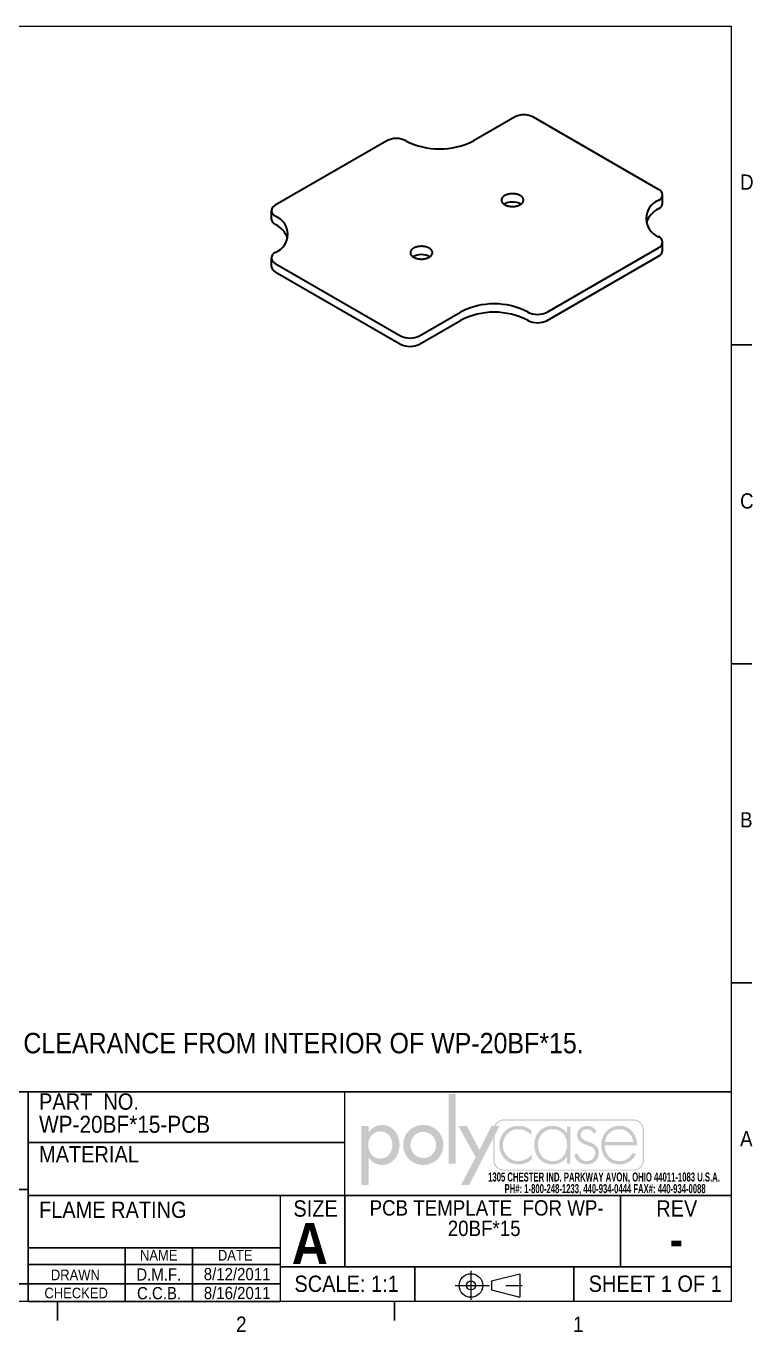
# Model space of a CAD drawing. Header units: inches. Extents: x -0.8 to 10.8, y 0 to 8.2.
# Drawn here: x 6.32 to 10.76, y 0.21 to 8.19 of the extents above; entities that cross this region are included whole.
import ezdxf

# ---------------------------------------------------------------- set-up
doc = ezdxf.new("R2010")
doc.units = ezdxf.units.IN
doc.header["$MEASUREMENT"] = 0
doc.linetypes.add('SLD-Center', pattern=[0.75, 0.6, -0.05, 0.05, -0.05])
doc.linetypes.add('SLD-Solid', pattern=[0])
doc.layers.add('FORMAT', color=7, linetype='SLD-Solid')
doc.layers.add('SLD-0', color=7, linetype='SLD-Solid')
doc.styles.add('SLDTEXTSTYLE0', font='GOTHICB.TTF', dxfattribs={"width": 0.639595})
doc.styles.add('SLDTEXTSTYLE1', font='GOTHIC.TTF', dxfattribs={"width": 0.913})
doc.styles.add('SLDTEXTSTYLE2', font='GOTHICB.TTF', dxfattribs={"width": 0.913})

# ---------------------------------------------------------------- blocks, each defined once
blk = doc.blocks.new('ThirdAngleProjectionBlock')
at = {"color": 7, "linetype": 'SLD-Center', "lineweight": 0}
for p, q in [((0.275, 0.506), (0.275, 0)), ((0, 0.253), (1.202, 0.253))]:
    blk.add_line(p, q, dxfattribs=at)
at = {"color": 7, "linetype": 'SLD-Solid', "lineweight": 0}
for p, q in [((0.632, 0.332), (1.13, 0.459)), ((1.13, 0.459), (1.13, 0.048)), ((0.632, 0.332), (0.632, 0.174)), ((0.632, 0.174), (1.13, 0.048))]:
    blk.add_line(p, q, dxfattribs=at)
for radius in [0.206, 0.0789]:
    blk.add_circle((0.275, 0.253), radius, dxfattribs=at)
blk = doc.blocks.new('SW_NOTE_0')
at = {"color": 0, "linetype": 'Continuous', "lineweight": 0, "char_height": 0.055, "attachment_point": 2, "style": 'SLDTEXTSTYLE0'}
for s, insert in [('1305 CHESTER IND. PARKWAY AVON, OHIO 44011-1083 U.S.A. ', (0.7495, 0.0703)), ('PH#: 1-800-248-1233, 440-934-0444 FAX#: 440-934-0088', (0.7564, -0.0009))]:
    blk.add_mtext(s, dxfattribs=dict(at, insert=insert))
blk = doc.blocks.new('Block3')
at = {"linetype": 'Continuous'}
blk.add_hatch(color=7, dxfattribs=at).paths.add_polyline_path([(1.559, 0.355), (1.559, 1.505), (1.44, 1.505), (1.44, 0.355)], flags=0)
h = blk.add_hatch(color=7, dxfattribs=at)
edge = h.paths.add_edge_path(flags=0)
edge.add_spline(control_points=[(4.669, 0.413), (4.669, 0.316), (4.59, 0.237), (4.493, 0.237)], knot_values=[7, 7, 7, 7, 8, 8, 8, 8], weights=[1, 1, 1, 1], degree=3, periodic=0)
edge.add_line((4.493, 0.237), (2.356, 0.237))
edge.add_spline(control_points=[(2.356, 0.237), (2.259, 0.237), (2.18, 0.316), (2.18, 0.413)], knot_values=[1, 1, 1, 1, 2, 2, 2, 2], weights=[1, 1, 1, 1], degree=3, periodic=0)
edge.add_line((2.18, 0.413), (2.18, 0.781))
edge.add_line((2.18, 0.781), (1.778, 0))
edge.add_line((1.778, 0), (1.643, 0))
edge.add_line((1.643, 0), (1.887, 0.461))
edge.add_line((1.887, 0.461), (1.603, 0.975))
edge.add_line((1.603, 0.975), (1.742, 0.975))
edge.add_line((1.742, 0.975), (1.952, 0.582))
edge.add_line((1.952, 0.582), (2.146, 0.975))
edge.add_line((2.146, 0.975), (2.192, 0.975))
edge.add_spline(control_points=[(2.192, 0.975), (2.218, 1.041), (2.282, 1.087), (2.356, 1.087)], knot_values=[3.233464, 3.233464, 3.233464, 3.233464, 4, 4, 4, 4], weights=[1, 1, 1, 1], degree=3, periodic=0)
edge.add_line((2.356, 1.087), (4.493, 1.087))
edge.add_spline(control_points=[(4.493, 1.087), (4.59, 1.087), (4.669, 1.008), (4.669, 0.911)], knot_values=[5, 5, 5, 5, 6, 6, 6, 6], weights=[1, 1, 1, 1], degree=3, periodic=0)
edge.add_line((4.669, 0.911), (4.669, 0.413))
edge = h.paths.add_edge_path(flags=0)
edge.add_line((2.215, 0.975), (2.28, 0.975))
edge.add_line((2.28, 0.975), (2.201, 0.821))
edge.add_line((2.201, 0.821), (2.201, 0.413))
edge.add_spline(control_points=[(2.201, 0.413), (2.201, 0.327), (2.271, 0.258), (2.356, 0.258)], knot_values=[2, 2, 2, 2, 3, 3, 3, 3], weights=[1, 1, 1, 1], degree=3, periodic=0)
edge.add_line((2.356, 0.258), (4.493, 0.258))
edge.add_spline(control_points=[(4.493, 0.258), (4.579, 0.258), (4.649, 0.327), (4.649, 0.413)], knot_values=[4, 4, 4, 4, 5, 5, 5, 5], weights=[1, 1, 1, 1], degree=3, periodic=0)
edge.add_line((4.649, 0.413), (4.649, 0.911))
edge.add_spline(control_points=[(4.649, 0.911), (4.649, 0.997), (4.579, 1.066), (4.493, 1.066)], knot_values=[6, 6, 6, 6, 7, 7, 7, 7], weights=[1, 1, 1, 1], degree=3, periodic=0)
edge.add_line((4.493, 1.066), (2.356, 1.066))
edge.add_spline(control_points=[(2.356, 1.066), (2.293, 1.066), (2.239, 1.029), (2.215, 0.975)], knot_values=[0, 0, 0, 0, 0.732403, 0.732403, 0.732403, 0.732403], weights=[1, 1, 1, 1], degree=3, periodic=0)
h = blk.add_hatch(color=7, dxfattribs=at)
edge = h.paths.add_edge_path(flags=0)
edge.add_spline(control_points=[(0.122, 0.452), (0.17, 0.382), (0.245, 0.334), (0.333, 0.334)], knot_values=[4, 4, 4, 4, 5, 5, 5, 5], weights=[1, 1, 1, 1], degree=3, periodic=0)
edge.add_spline(control_points=[(0.333, 0.334), (0.523, 0.334), (0.629, 0.492), (0.629, 0.669)], knot_values=[3, 3, 3, 3, 4, 4, 4, 4], weights=[1, 1, 1, 1], degree=3, periodic=0)
edge.add_spline(control_points=[(0.629, 0.669), (0.629, 0.839), (0.517, 0.994), (0.338, 0.994)], knot_values=[2, 2, 2, 2, 3, 3, 3, 3], weights=[1, 1, 1, 1], degree=3, periodic=0)
edge.add_spline(control_points=[(0.338, 0.994), (0.245, 0.994), (0.171, 0.946), (0.122, 0.872)], knot_values=[1, 1, 1, 1, 2, 2, 2, 2], weights=[1, 1, 1, 1], degree=3, periodic=0)
edge.add_line((0.122, 0.872), (0.119, 0.872))
edge.add_line((0.119, 0.872), (0.119, 0.975))
edge.add_line((0.119, 0.975), (0, 0.975))
edge.add_line((0, 0.975), (0, 0))
edge.add_line((0, 0), (0.119, 0))
edge.add_line((0.119, 0), (0.119, 0.452))
edge.add_line((0.119, 0.452), (0.122, 0.452))
edge = h.paths.add_edge_path(flags=0)
edge.add_spline(control_points=[(0.113, 0.665), (0.113, 0.78), (0.185, 0.888), (0.309, 0.888), (0.437, 0.888), (0.51, 0.786), (0.51, 0.665)], knot_values=[0, 0, 0, 0, 1, 1, 1, 2, 2, 2, 2], weights=[1, 1, 1, 1, 1, 1, 1], degree=3, periodic=0)
edge.add_spline(control_points=[(0.51, 0.665), (0.51, 0.543), (0.439, 0.44), (0.309, 0.44), (0.183, 0.44), (0.113, 0.549), (0.113, 0.665)], knot_values=[2, 2, 2, 2, 3, 3, 3, 4, 4, 4, 4], weights=[1, 1, 1, 1, 1, 1, 1], degree=3, periodic=0)
h = blk.add_hatch(color=7, dxfattribs=at)
edge = h.paths.add_edge_path(flags=0)
edge.add_spline(control_points=[(0.69, 0.664), (0.69, 0.477), (0.836, 0.334), (1.022, 0.334), (1.207, 0.334), (1.353, 0.477), (1.353, 0.664)], knot_values=[0, 0, 0, 0, 1, 1, 1, 2, 2, 2, 2], weights=[1, 1, 1, 1, 1, 1, 1], degree=3, periodic=0)
edge.add_spline(control_points=[(1.353, 0.664), (1.353, 0.851), (1.207, 0.994), (1.022, 0.994), (0.836, 0.994), (0.69, 0.851), (0.69, 0.664)], knot_values=[2, 2, 2, 2, 3, 3, 3, 4, 4, 4, 4], weights=[1, 1, 1, 1, 1, 1, 1], degree=3, periodic=0)
edge = h.paths.add_edge_path(flags=0)
edge.add_spline(control_points=[(1.234, 0.664), (1.234, 0.547), (1.139, 0.448), (1.022, 0.448), (0.904, 0.448), (0.81, 0.547), (0.81, 0.664)], knot_values=[0, 0, 0, 0, 1, 1, 1, 2, 2, 2, 2], weights=[1, 1, 1, 1, 1, 1, 1], degree=3, periodic=0)
edge.add_spline(control_points=[(0.81, 0.664), (0.81, 0.782), (0.904, 0.88), (1.022, 0.88), (1.139, 0.88), (1.234, 0.782), (1.234, 0.664)], knot_values=[2, 2, 2, 2, 3, 3, 3, 4, 4, 4, 4], weights=[1, 1, 1, 1, 1, 1, 1], degree=3, periodic=0)
h = blk.add_hatch(color=7, dxfattribs=at)
edge = h.paths.add_edge_path(flags=0)
edge.add_spline(control_points=[(2.806, 0.905), (2.745, 0.957), (2.672, 0.98), (2.593, 0.98)], knot_values=[8, 8, 8, 8, 9, 9, 9, 9], weights=[1, 1, 1, 1], degree=3, periodic=0)
edge.add_spline(control_points=[(2.593, 0.98), (2.413, 0.98), (2.278, 0.84), (2.278, 0.662)], knot_values=[7, 7, 7, 7, 8, 8, 8, 8], weights=[1, 1, 1, 1], degree=3, periodic=0)
edge.add_spline(control_points=[(2.278, 0.662), (2.278, 0.484), (2.41, 0.342), (2.592, 0.342)], knot_values=[6, 6, 6, 6, 7, 7, 7, 7], weights=[1, 1, 1, 1], degree=3, periodic=0)
edge.add_spline(control_points=[(2.592, 0.342), (2.674, 0.342), (2.752, 0.372), (2.814, 0.427)], knot_values=[5, 5, 5, 5, 6, 6, 6, 6], weights=[1, 1, 1, 1], degree=3, periodic=0)
edge.add_line((2.814, 0.427), (2.814, 0.507))
edge.add_spline(control_points=[(2.814, 0.507), (2.759, 0.44), (2.676, 0.398), (2.589, 0.398)], knot_values=[3, 3, 3, 3, 4, 4, 4, 4], weights=[1, 1, 1, 1], degree=3, periodic=0)
edge.add_spline(control_points=[(2.589, 0.398), (2.445, 0.398), (2.337, 0.523), (2.337, 0.662)], knot_values=[2, 2, 2, 2, 3, 3, 3, 3], weights=[1, 1, 1, 1], degree=3, periodic=0)
edge.add_spline(control_points=[(2.337, 0.662), (2.337, 0.802), (2.446, 0.925), (2.59, 0.925)], knot_values=[1, 1, 1, 1, 2, 2, 2, 2], weights=[1, 1, 1, 1], degree=3, periodic=0)
edge.add_spline(control_points=[(2.59, 0.925), (2.678, 0.925), (2.748, 0.889), (2.806, 0.825)], knot_values=[0, 0, 0, 0, 1, 1, 1, 1], weights=[1, 1, 1, 1], degree=3, periodic=0)
edge.add_line((2.806, 0.825), (2.806, 0.905))
h = blk.add_hatch(color=7, dxfattribs=at)
edge = h.paths.add_edge_path(flags=0)
edge.add_spline(control_points=[(3.392, 0.861), (3.34, 0.938), (3.25, 0.98), (3.156, 0.98)], knot_values=[6, 6, 6, 6, 7, 7, 7, 7], weights=[1, 1, 1, 1], degree=3, periodic=0)
edge.add_spline(control_points=[(3.156, 0.98), (2.972, 0.98), (2.857, 0.844), (2.857, 0.665)], knot_values=[5, 5, 5, 5, 6, 6, 6, 6], weights=[1, 1, 1, 1], degree=3, periodic=0)
edge.add_spline(control_points=[(2.857, 0.665), (2.857, 0.486), (2.973, 0.342), (3.159, 0.342)], knot_values=[4, 4, 4, 4, 5, 5, 5, 5], weights=[1, 1, 1, 1], degree=3, periodic=0)
edge.add_spline(control_points=[(3.159, 0.342), (3.249, 0.342), (3.347, 0.387), (3.392, 0.465)], knot_values=[3, 3, 3, 3, 4, 4, 4, 4], weights=[1, 1, 1, 1], degree=3, periodic=0)
edge.add_line((3.392, 0.465), (3.395, 0.465))
edge.add_line((3.395, 0.465), (3.395, 0.355))
edge.add_line((3.395, 0.355), (3.454, 0.355))
edge.add_line((3.454, 0.355), (3.454, 0.967))
edge.add_line((3.454, 0.967), (3.395, 0.967))
edge.add_line((3.395, 0.967), (3.395, 0.861))
edge.add_line((3.395, 0.861), (3.392, 0.861))
edge = h.paths.add_edge_path(flags=0)
edge.add_spline(control_points=[(3.398, 0.672), (3.398, 0.525), (3.314, 0.397), (3.157, 0.397), (3.009, 0.397), (2.916, 0.525), (2.916, 0.665)], knot_values=[0, 0, 0, 0, 1, 1, 1, 2, 2, 2, 2], weights=[1, 1, 1, 1, 1, 1, 1], degree=3, periodic=0)
edge.add_spline(control_points=[(2.916, 0.665), (2.916, 0.798), (3.013, 0.925), (3.153, 0.925), (3.302, 0.925), (3.398, 0.814), (3.398, 0.672)], knot_values=[2, 2, 2, 2, 3, 3, 3, 4, 4, 4, 4], weights=[1, 1, 1, 1, 1, 1, 1], degree=3, periodic=0)
h = blk.add_hatch(color=7, dxfattribs=at)
edge = h.paths.add_edge_path(flags=0)
edge.add_spline(control_points=[(3.731, 0.98), (3.793, 0.98), (3.861, 0.939), (3.887, 0.882)], knot_values=[11, 11, 11, 11, 12, 12, 12, 12], weights=[1, 1, 1, 1], degree=3, periodic=0)
edge.add_line((3.887, 0.882), (3.836, 0.856))
edge.add_spline(control_points=[(3.836, 0.856), (3.816, 0.898), (3.776, 0.925), (3.728, 0.925)], knot_values=[0, 0, 0, 0, 1, 1, 1, 1], weights=[1, 1, 1, 1], degree=3, periodic=0)
edge.add_spline(control_points=[(3.728, 0.925), (3.677, 0.925), (3.624, 0.882), (3.624, 0.829)], knot_values=[1, 1, 1, 1, 2, 2, 2, 2], weights=[1, 1, 1, 1], degree=3, periodic=0)
edge.add_spline(control_points=[(3.624, 0.829), (3.624, 0.682), (3.922, 0.754), (3.922, 0.533)], knot_values=[2, 2, 2, 2, 3, 3, 3, 3], weights=[1, 1, 1, 1], degree=3, periodic=0)
edge.add_spline(control_points=[(3.922, 0.533), (3.922, 0.42), (3.834, 0.342), (3.724, 0.342)], knot_values=[3, 3, 3, 3, 4, 4, 4, 4], weights=[1, 1, 1, 1], degree=3, periodic=0)
edge.add_spline(control_points=[(3.724, 0.342), (3.622, 0.342), (3.539, 0.404), (3.514, 0.503)], knot_values=[4, 4, 4, 4, 5, 5, 5, 5], weights=[1, 1, 1, 1], degree=3, periodic=0)
edge.add_line((3.514, 0.503), (3.572, 0.522))
edge.add_spline(control_points=[(3.572, 0.522), (3.595, 0.449), (3.644, 0.397), (3.724, 0.397)], knot_values=[6, 6, 6, 6, 7, 7, 7, 7], weights=[1, 1, 1, 1], degree=3, periodic=0)
edge.add_spline(control_points=[(3.724, 0.397), (3.801, 0.397), (3.862, 0.458), (3.862, 0.535)], knot_values=[7, 7, 7, 7, 8, 8, 8, 8], weights=[1, 1, 1, 1], degree=3, periodic=0)
edge.add_spline(control_points=[(3.862, 0.535), (3.862, 0.611), (3.804, 0.635), (3.743, 0.656)], knot_values=[8, 8, 8, 8, 9, 9, 9, 9], weights=[1, 1, 1, 1], degree=3, periodic=0)
edge.add_spline(control_points=[(3.743, 0.656), (3.659, 0.686), (3.564, 0.722), (3.564, 0.825)], knot_values=[9, 9, 9, 9, 10, 10, 10, 10], weights=[1, 1, 1, 1], degree=3, periodic=0)
edge.add_spline(control_points=[(3.564, 0.825), (3.564, 0.918), (3.642, 0.98), (3.731, 0.98)], knot_values=[10, 10, 10, 10, 11, 11, 11, 11], weights=[1, 1, 1, 1], degree=3, periodic=0)
h = blk.add_hatch(color=7, dxfattribs=at)
edge = h.paths.add_edge_path(flags=0)
edge.add_spline(control_points=[(4.554, 0.656), (4.555, 0.832), (4.445, 0.98), (4.26, 0.98)], knot_values=[6, 6, 6, 6, 7, 7, 7, 7], weights=[1, 1, 1, 1], degree=3, periodic=0)
edge.add_spline(control_points=[(4.26, 0.98), (4.081, 0.98), (3.963, 0.833), (3.963, 0.662)], knot_values=[5, 5, 5, 5, 6, 6, 6, 6], weights=[1, 1, 1, 1], degree=3, periodic=0)
edge.add_spline(control_points=[(3.963, 0.662), (3.963, 0.489), (4.078, 0.342), (4.26, 0.342)], knot_values=[4, 4, 4, 4, 5, 5, 5, 5], weights=[1, 1, 1, 1], degree=3, periodic=0)
edge.add_spline(control_points=[(4.26, 0.342), (4.38, 0.342), (4.478, 0.401), (4.534, 0.507)], knot_values=[3, 3, 3, 3, 4, 4, 4, 4], weights=[1, 1, 1, 1], degree=3, periodic=0)
edge.add_line((4.534, 0.507), (4.484, 0.537))
edge.add_spline(control_points=[(4.484, 0.537), (4.44, 0.454), (4.363, 0.398), (4.268, 0.398)], knot_values=[1, 1, 1, 1, 2, 2, 2, 2], weights=[1, 1, 1, 1], degree=3, periodic=0)
edge.add_spline(control_points=[(4.268, 0.398), (4.126, 0.398), (4.019, 0.501), (4.023, 0.656)], knot_values=[0, 0, 0, 0, 1, 1, 1, 1], weights=[1, 1, 1, 1], degree=3, periodic=0)
edge.add_line((4.023, 0.656), (4.554, 0.656))
edge = h.paths.add_edge_path(flags=0)
edge.add_spline(control_points=[(4.023, 0.712), (4.033, 0.827), (4.136, 0.925), (4.261, 0.925)], knot_values=[1, 1, 1, 1, 2, 2, 2, 2], weights=[1, 1, 1, 1], degree=3, periodic=0)
edge.add_spline(control_points=[(4.261, 0.925), (4.387, 0.925), (4.48, 0.824), (4.494, 0.712)], knot_values=[0, 0, 0, 0, 1, 1, 1, 1], weights=[1, 1, 1, 1], degree=3, periodic=0)
edge.add_line((4.494, 0.712), (4.023, 0.712))
blk = doc.blocks.new('POLYCASE LOGO')
at = {"color": 7, "linetype": 'Continuous', "xscale": 0.37, "yscale": 0.37, "zscale": 0.37}
blk.add_blockref('Block3', (0.1015, -0.5714), dxfattribs=at)
at = {"color": 7, "linetype": 'Continuous', "lineweight": 0}
blk.add_blockref('SW_NOTE_0', (0.8349, -0.5644), dxfattribs=at)
blk = doc.blocks.new('SW_NOTE_1')
at = {"layer": 'SLD-0', "color": 0, "char_height": 0.125, "attachment_point": 1, "style": 'SLDTEXTSTYLE1'}
for s, insert in [('NOTES:', (0, 0.1597)), ('1.', (0, -0.0407)), ('INCLUDES', (0.1969, -0.0407)), ('.030', (1.0382, -0.0388)), ('CLEARANCE FROM INTERIOR OF WP-20BF*15.', (1.4239, -0.0407))]:
    blk.add_mtext(s, dxfattribs=dict(at, insert=insert))
blk = doc.blocks.new('SW_NOTE_3')
at = {"layer": 'FORMAT', "color": 0, "char_height": 0.09375, "attachment_point": 2, "style": 'SLDTEXTSTYLE1'}
for s, insert in [(' PCB TEMPLATE  FOR WP-', (0.728, 0.1198)), ('20BF*15', (0.7291, -0.0052))]:
    blk.add_mtext(s, dxfattribs=dict(at, insert=insert))

msp = doc.modelspace()

# ---------------------------------------------------------------- linework, layer by layer
at = {"color": 7, "linetype": 'SLD-Solid', "lineweight": 30}
for p, q in [((9.303, 7.6356), (9.0525, 7.491)), ((10.1852, 7.1937), (9.4196, 7.6356)), ((8.5235, 7.491), (7.8415, 7.0973)), ((10.2093, 7.109), (10.2093, 7.16)), ((7.8173, 7.0636), (7.8173, 7.0126)), ((10.2093, 6.8197), (10.2093, 6.8708)), ((9.5031, 6.4434), (10.1852, 6.8371)), ((7.8173, 6.7743), (7.8173, 6.7233)), ((7.8415, 6.7407), (8.6071, 6.2987)), ((9.5031, 6.3923), (10.1852, 6.7861)), ((7.8415, 6.6896), (8.6071, 6.2477)), ((8.7236, 6.2987), (8.9742, 6.4434)), ((8.7236, 6.2477), (8.9742, 6.3923))]:
    msp.add_line(p, q, dxfattribs=at)
at = {"color": 7, "linetype": 'SLD-Solid', "lineweight": 30, "flags": 128}
for points in [[(9.244, 7.1003), (9.2462, 7.0991), (9.2486, 7.0979), (9.251, 7.0968), (9.2535, 7.0958), (9.2561, 7.0948), (9.2588, 7.0939), (9.2615, 7.0931), (9.2643, 7.0923), (9.2671, 7.0916), (9.2701, 7.091), (9.273, 7.0905), (9.276, 7.09), (9.279, 7.0896), (9.2821, 7.0893), (9.2852, 7.0891), (9.2882, 7.089), (9.2913, 7.0889), (9.2944, 7.089), (9.2975, 7.0891), (9.3006, 7.0893), (9.3037, 7.0895), (9.3067, 7.0899), (9.3097, 7.0903), (9.3127, 7.0908), (9.3156, 7.0914), (9.3184, 7.0921), (9.3213, 7.0929), (9.324, 7.0937), (9.3267, 7.0946), (9.3293, 7.0955), (9.3318, 7.0966), (9.3343, 7.0976), (9.3366, 7.0988), (9.3389, 7.1), (9.3411, 7.1013), (9.3431, 7.1026), (9.3451, 7.104), (9.3469, 7.1055), (9.3486, 7.1069), (9.3502, 7.1085), (9.3517, 7.11), (9.3531, 7.1117), (9.3543, 7.1133), (9.3554, 7.115), (9.3564, 7.1167), (9.3572, 7.1184), (9.3579, 7.1201), (9.3584, 7.1219), (9.3588, 7.1237), (9.3591, 7.1254), (9.3592, 7.1272), (9.3592, 7.129), (9.359, 7.1308), (9.3587, 7.1326), (9.3583, 7.1343), (9.3577, 7.1361), (9.357, 7.1378), (9.3561, 7.1396), (9.3551, 7.1412), (9.354, 7.1429), (9.3528, 7.1445), (9.3514, 7.1461), (9.3499, 7.1477), (9.3482, 7.1492), (9.3465, 7.1507), (9.3446, 7.1521), (9.3426, 7.1535), (9.3405, 7.1548), (9.3383, 7.1561), (9.3361, 7.1573), (9.3337, 7.1584), (9.3312, 7.1595), (9.3287, 7.1605), (9.326, 7.1615), (9.3233, 7.1623), (9.3206, 7.1631), (9.3177, 7.1639), (9.3148, 7.1645), (9.3119, 7.1651), (9.3089, 7.1656), (9.3059, 7.166), (9.3029, 7.1663), (9.2998, 7.1666), (9.2967, 7.1668), (9.2937, 7.1668), (9.2906, 7.1669), (9.2875, 7.1668), (9.2844, 7.1666), (9.2813, 7.1664), (9.2783, 7.1661), (9.2753, 7.1657), (9.2723, 7.1652), (9.2693, 7.1647), (9.2664, 7.164), (9.2636, 7.1633), (9.2608, 7.1625), (9.2581, 7.1617), (9.2554, 7.1608), (9.2529, 7.1598), (9.2504, 7.1587), (9.248, 7.1576), (9.2457, 7.1564), (9.2434, 7.1551), (9.2413, 7.1538), (9.2393, 7.1525), (9.2374, 7.1511), (9.2357, 7.1496), (9.234, 7.1481), (9.2324, 7.1465), (9.231, 7.1449), (9.2297, 7.1433), (9.2286, 7.1417), (9.2275, 7.14), (9.2267, 7.1383), (9.2259, 7.1365), (9.2253, 7.1348), (9.2248, 7.133), (9.2245, 7.1312), (9.2243, 7.1295), (9.2242, 7.1277), (9.2243, 7.1259), (9.2245, 7.1241), (9.2249, 7.1223), (9.2254, 7.1206), (9.2261, 7.1188), (9.2269, 7.1171), (9.2278, 7.1154), (9.2289, 7.1137), (9.23, 7.1121), (9.2314, 7.1104), (9.2328, 7.1089), (9.2344, 7.1073), (9.2361, 7.1058), (9.2379, 7.1044), (9.2398, 7.103), (9.2419, 7.1016), (9.244, 7.1003)], [(8.6872, 6.7789), (8.6895, 6.7777), (8.6918, 6.7765), (8.6942, 6.7754), (8.6967, 6.7744), (8.6993, 6.7734), (8.702, 6.7725), (8.7047, 6.7716), (8.7075, 6.7709), (8.7104, 6.7702), (8.7133, 6.7696), (8.7162, 6.769), (8.7192, 6.7686), (8.7223, 6.7682), (8.7253, 6.7679), (8.7284, 6.7677), (8.7315, 6.7676), (8.7346, 6.7675), (8.7377, 6.7675), (8.7407, 6.7677), (8.7438, 6.7678), (8.7469, 6.7681), (8.7499, 6.7685), (8.7529, 6.7689), (8.7559, 6.7694), (8.7588, 6.77), (8.7617, 6.7707), (8.7645, 6.7714), (8.7672, 6.7723), (8.7699, 6.7731), (8.7725, 6.7741), (8.7751, 6.7751), (8.7775, 6.7762), (8.7799, 6.7774), (8.7821, 6.7786), (8.7843, 6.7799), (8.7863, 6.7812), (8.7883, 6.7826), (8.7901, 6.784), (8.7919, 6.7855), (8.7935, 6.7871), (8.7949, 6.7886), (8.7963, 6.7902), (8.7975, 6.7919), (8.7986, 6.7935), (8.7996, 6.7952), (8.8004, 6.797), (8.8011, 6.7987), (8.8016, 6.8005), (8.802, 6.8022), (8.8023, 6.804), (8.8024, 6.8058), (8.8024, 6.8076), (8.8023, 6.8094), (8.802, 6.8112), (8.8015, 6.8129), (8.8009, 6.8147), (8.8002, 6.8164), (8.7994, 6.8181), (8.7984, 6.8198), (8.7972, 6.8215), (8.796, 6.8231), (8.7946, 6.8247), (8.7931, 6.8263), (8.7914, 6.8278), (8.7897, 6.8293), (8.7878, 6.8307), (8.7858, 6.8321), (8.7838, 6.8334), (8.7816, 6.8347), (8.7793, 6.8359), (8.7769, 6.837), (8.7744, 6.8381), (8.7719, 6.8391), (8.7693, 6.84), (8.7666, 6.8409), (8.7638, 6.8417), (8.761, 6.8424), (8.7581, 6.8431), (8.7551, 6.8437), (8.7522, 6.8442), (8.7492, 6.8446), (8.7461, 6.8449), (8.7431, 6.8452), (8.74, 6.8453), (8.7369, 6.8454), (8.7338, 6.8454), (8.7307, 6.8454), (8.7276, 6.8452), (8.7245, 6.845), (8.7215, 6.8447), (8.7185, 6.8443), (8.7155, 6.8438), (8.7125, 6.8432), (8.7097, 6.8426), (8.7068, 6.8419), (8.704, 6.8411), (8.7013, 6.8403), (8.6987, 6.8393), (8.6961, 6.8383), (8.6936, 6.8373), (8.6912, 6.8361), (8.6889, 6.835), (8.6867, 6.8337), (8.6846, 6.8324), (8.6826, 6.831), (8.6807, 6.8296), (8.6789, 6.8282), (8.6772, 6.8267), (8.6757, 6.8251), (8.6742, 6.8235), (8.673, 6.8219), (8.6718, 6.8202), (8.6708, 6.8186), (8.6699, 6.8168), (8.6691, 6.8151), (8.6685, 6.8134), (8.668, 6.8116), (8.6677, 6.8098), (8.6675, 6.808), (8.6674, 6.8062), (8.6675, 6.8045), (8.6678, 6.8027), (8.6681, 6.8009), (8.6686, 6.7991), (8.6693, 6.7974), (8.6701, 6.7957), (8.671, 6.794), (8.6721, 6.7923), (8.6733, 6.7906), (8.6746, 6.789), (8.676, 6.7874), (8.6776, 6.7859), (8.6793, 6.7844), (8.6811, 6.783), (8.683, 6.7816), (8.6851, 6.7802), (8.6872, 6.7789)]]:
    msp.add_lwpolyline(points, dxfattribs=at)
at = {"color": 7, "linetype": 'SLD-Solid', "lineweight": 30}
for centre, radius, start, end in [((9.3613, 7.5233), 0.1266, 62.58174, 117.41826), ((8.5818, 7.3786), 0.1266, 62.58174, 117.41826), ((8.8463, 7.8887), 0.4479, 242.59502, 297.40498), ((10.1723, 7.16), 0.036, 290.89857, 69.10143), ((9.2917, 7.015), 0.1011, 59.70854, 120.29146), ((10.2273, 7.0154), 0.1187, 110.78342, 249.21658), ((10.1686, 7.1127), 0.0409, 293.93096, 354.7489), ((7.8543, 7.0636), 0.036, 110.89857, 249.10143), ((7.7994, 6.919), 0.1187, 290.78342, 69.21658), ((10.2548, 6.9369), 0.155, 116.69267, 160.00691), ((7.8588, 7.0169), 0.0417, 185.88682, 245.43332), ((7.7734, 6.8418), 0.1531, 19.71593, 63.5845), ((10.1723, 6.8708), 0.036, 290.89857, 69.10143), ((7.8543, 6.7743), 0.036, 110.89857, 249.10143), ((8.7349, 6.6936), 0.1011, 59.70854, 120.29146), ((10.1686, 6.8235), 0.0409, 293.93096, 354.7489), ((7.8588, 6.7276), 0.0417, 185.88682, 245.43332), ((9.1804, 6.0457), 0.4479, 62.59502, 117.40498), ((9.1804, 5.9947), 0.4479, 62.59502, 117.40498), ((9.4448, 6.5557), 0.1266, 242.58174, 297.41826), ((9.4448, 6.5047), 0.1266, 242.58174, 297.41826), ((8.6653, 6.4111), 0.1266, 242.58174, 297.41826), ((8.6653, 6.3601), 0.1266, 242.58174, 297.41826)]:
    msp.add_arc(centre, radius, start, end, dxfattribs=at)
at = {"layer": 'SLD-0', "color": 7, "lineweight": 15}
for p, q in [((0.3299, 8.1921), (10.6299, 8.1921)), ((10.6299, 0.3921), (10.6299, 8.1921)), ((10.6299, 0.3921), (0.3299, 0.3921))]:
    msp.add_line(p, q, dxfattribs=at)
at = {"layer": 'SLD-0', "color": 7}
for p, q in [((10.6299, 6.2421), (10.7556, 6.2421)), ((10.6299, 4.2921), (10.7556, 4.2921)), ((10.6299, 2.3421), (10.7556, 2.3421)), ((4.8053, 1.6753), (10.6299, 1.6753)), ((6.3313, 1.6753), (6.3313, 0.3921)), ((8.2668, 1.3651), (6.3313, 1.3651)), ((6.3313, 1.0781), (4.8053, 1.0781)), ((6.3313, 1.0401), (7.8712, 1.0401)), ((7.8712, 1.0401), (10.6299, 1.0401)), ((8.2668, 1.0401), (8.2668, 0.605)), ((9.9517, 1.0401), (9.9517, 0.605)), ((7.8712, 0.7208), (6.3313, 0.7208)), ((6.9236, 0.7208), (6.9236, 0.3921)), ((7.3353, 0.7208), (7.3353, 0.3921)), ((6.3313, 0.6191), (7.8712, 0.6191)), ((7.8712, 0.605), (10.6299, 0.605)), ((8.6943, 0.605), (8.6943, 0.3921)), ((9.6663, 0.605), (9.6663, 0.3921)), ((4.8053, 0.5), (7.8712, 0.5)), ((6.3313, 0.3921), (7.8712, 0.3921)), ((6.5099, 0.3921), (6.5099, 0.2752)), ((8.5699, 0.3921), (8.5699, 0.2752))]:
    msp.add_line(p, q, dxfattribs=at)
at = {"layer": 'SLD-0', "color": 7, "lineweight": 0}
for p, q in [((8.2668, 1.0401), (8.2668, 1.6753)), ((7.8712, 1.0401), (7.8712, 0.3921))]:
    msp.add_line(p, q, dxfattribs=at)

# ---------------------------------------------------------------- block references
at = {"color": 7, "linetype": 'Continuous'}
msp.add_blockref('POLYCASE LOGO', (8.2668, 1.6753), dxfattribs=at)
at = {"color": 7, "linetype": 'Continuous', "xscale": 0.35, "yscale": 0.35, "zscale": 0.35}
msp.add_blockref('ThirdAngleProjectionBlock', (8.9412, 0.4018), dxfattribs=at)
at = {"layer": 'FORMAT', "color": 7}
msp.add_blockref('SW_NOTE_3', (8.3895, 0.8918), dxfattribs=at)
at = {"layer": 'SLD-0'}
msp.add_blockref('SW_NOTE_1', (4.8776, 2.0759), dxfattribs=at)

# ---------------------------------------------------------------- texts
at = {"layer": 'FORMAT', "char_height": 0.0935, "attachment_point": 1, "style": 'SLDTEXTSTYLE1'}
for s, insert in [('D', (10.6833, 7.2849)), ('C', (10.6833, 5.3349)), ('B', (10.6833, 3.3849))]:
    msp.add_mtext(s, dxfattribs=dict(at, insert=insert))
at = {"layer": 'FORMAT', "color": 7}
for s, insert, char_height, attachment_point, style in [('PART  NO.', (6.3972, 1.6651), 0.1, 1, 'SLDTEXTSTYLE1'), ('WP-20BF*15-PCB', (6.3972, 1.5281), 0.104167, 1, 'SLDTEXTSTYLE1'), ('A', (10.6833, 1.4349), 0.0935, 1, 'SLDTEXTSTYLE1'), ('MATERIAL', (6.3972, 1.3426), 0.1, 1, 'SLDTEXTSTYLE1'), ('FLAME RATING', (6.3972, 1.0034), 0.1, 1, 'SLDTEXTSTYLE1'), ('SIZE', (7.952, 1.0111), 0.1, 1, 'SLDTEXTSTYLE1'), ('REV', (10.1706, 1.012), 0.1, 1, 'SLDTEXTSTYLE1'), ('A', (7.9422, 0.872), 0.25, 1, 'SLDTEXTSTYLE2'), ('-', (10.294, 0.872), 0.2, 2, 'SLDTEXTSTYLE2'), ('NAME', (7.129, 0.7078), 0.065, 2, 'SLDTEXTSTYLE1'), ('DATE', (7.5965, 0.7078), 0.065, 2, 'SLDTEXTSTYLE1'), ('DRAWN', (6.4694, 0.5874), 0.065, 1, 'SLDTEXTSTYLE1'), ('D.M.F.', (7.1291, 0.5952), 0.075, 2, 'SLDTEXTSTYLE1'), ('8/12/2011', (7.6081, 0.5974), 0.075, 2, 'SLDTEXTSTYLE1'), ('C.C.B.', (7.1311, 0.4809), 0.075, 2, 'SLDTEXTSTYLE1'), ('8/16/2011', (7.6085, 0.4817), 0.075, 2, 'SLDTEXTSTYLE1'), ('SCALE: 1:1', (7.9586, 0.5509), 0.1, 1, 'SLDTEXTSTYLE1'), ('SHEET 1 OF 1', (9.7571, 0.5513), 0.1, 1, 'SLDTEXTSTYLE1'), ('CHECKED', (6.4301, 0.4767), 0.065, 1, 'SLDTEXTSTYLE1'), ('2', (7.602, 0.3003), 0.0938, 1, 'SLDTEXTSTYLE1'), ('1', (9.662, 0.3003), 0.0938, 1, 'SLDTEXTSTYLE1')]:
    msp.add_mtext(s, dxfattribs=dict(at, insert=insert, char_height=char_height, attachment_point=attachment_point, style=style))

doc.saveas('drawing.dxf')
